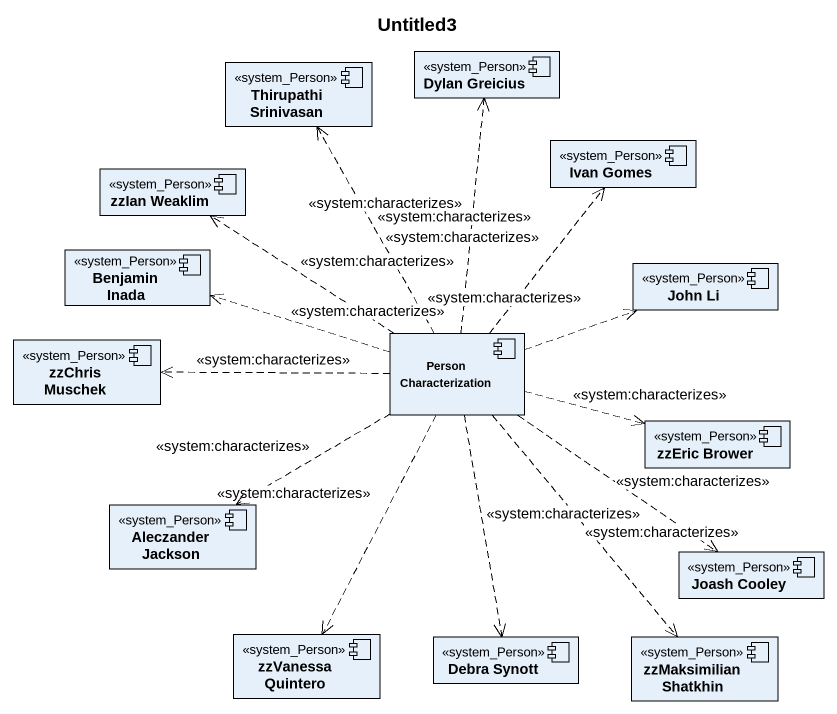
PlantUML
@startuml
title Untitled3
component "Thirupathi Srinivasan" as Thirupathi_Srinivasan <<system_Person>>
component "Dylan Greicius" as Dylan_Greicius <<system_Person>>
component "zzIan Weaklim" as zzIan_Weaklim <<system_Person>>
component "Ivan Gomes" as Ivan_Gomes <<system_Person>>
component "Benjamin Inada" as Benjamin_Inada <<system_Person>>
component "John Li" as John_Li <<system_Person>>
component "zzChris Muschek" as zzChris_Muschek <<system_Person>>
component "Person Characterization" as Person_Characterization
component "zzEric Brower" as zzEric_Brower <<system_Person>>
component "Aleczander Jackson" as Aleczander_Jackson <<system_Person>>
component "Joash Cooley" as Joash_Cooley <<system_Person>>
component "zzVanessa Quintero" as zzVanessa_Quintero <<system_Person>>
component "Debra Synott" as Debra_Synott <<system_Person>>
component "zzMaksimilian Shatkhin" as zzMaksimilian_Shatkhin <<system_Person>>
Person_Characterization .up.> Thirupathi_Srinivasan : <<system:characterizes>>
Person_Characterization .up.> Dylan_Greicius : <<system:characterizes>>
Person_Characterization .up.> zzIan_Weaklim : <<system:characterizes>>
Person_Characterization .up.> Ivan_Gomes : <<system:characterizes>>
Person_Characterization .left.> Benjamin_Inada : <<system:characterizes>>
Person_Characterization .right.> John_Li : <<system:characterizes>>
Person_Characterization .left.> zzChris_Muschek : <<system:characterizes>>
Person_Characterization .right.> zzEric_Brower : <<system:characterizes>>
Person_Characterization .left.> Aleczander_Jackson : <<system:characterizes>>
Person_Characterization ..> Joash_Cooley : <<system:characterizes>>
Person_Characterization ..> zzVanessa_Quintero : <<system:characterizes>>
Person_Characterization ..> Debra_Synott : <<system:characterizes>>
Person_Characterization ..> zzMaksimilian_Shatkhin : <<system:characterizes>>
@enduml
